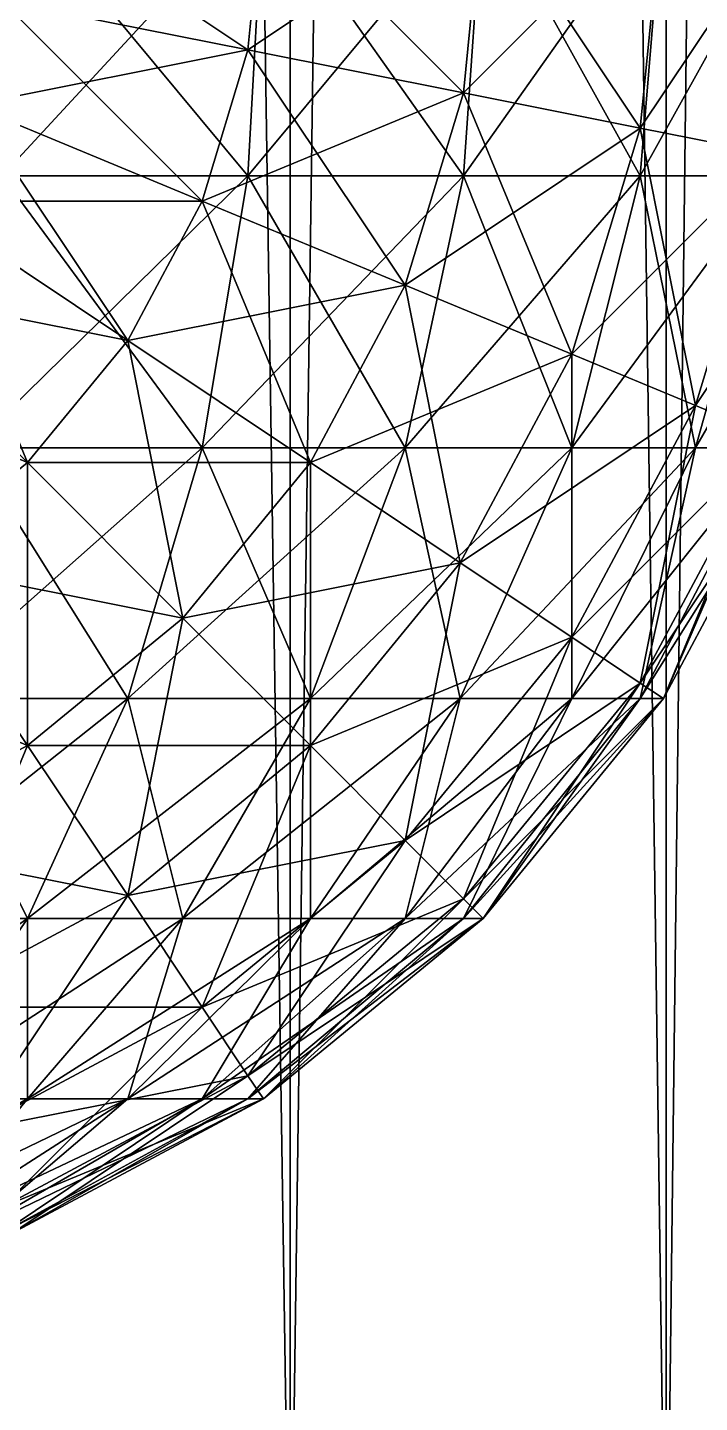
# Model space of a CAD drawing. Header units: millimetres. Extents: x -510 to 550, y -577 to 577.
# Drawn here: x 433.14 to 436.85, y -523.33 to -515.74 of the extents above; entities that cross this region are included whole.
import ezdxf

# ---------------------------------------------------------------- set-up
doc = ezdxf.new("R2010")
doc.units = ezdxf.units.MM
for name, color, linetype, true_color in [('front_right_fork_-1', 7, 'Continuous', 0x5c6b75), ('front_right_fork_top', 7, 'Continuous', 0x5c6b75), ('structure_right_front_axle', 7, 'Continuous', 0x5c6b75)]:
    doc.layers.add(name, color=color, linetype=linetype, true_color=true_color)

msp = doc.modelspace()

# ---------------------------------------------------------------- linework, layer by layer
at = {"layer": 'front_right_fork_-1', "true_color": 0x5c6b75}
for points in [[(433.0026, -515.5973, -287.391), (434.4446, -515, -286.6518), (434.3592, -515.8671, -286.6518)], [(434.3592, -515.8671, -138.3482), (433.0615, -515, -137.609), (433.0026, -515.5973, -137.609)], [(434.3592, -515.8671, -138.3482), (434.4446, -515, -138.3482), (433.0615, -515, -137.609)], [(434.3592, -515.8671, -286.6518), (434.4446, -515, -286.6518), (435.6569, -515, -285.6569)], [(434.3592, -515.8671, -286.6518), (435.6569, -515, -285.6569), (435.5482, -516.1036, -285.6569)], [(435.5482, -516.1036, -139.3431), (434.4446, -515, -138.3482), (434.3592, -515.8671, -138.3482)], [(435.5482, -516.1036, -139.3431), (435.6569, -515, -139.3431), (434.4446, -515, -138.3482)], [(435.5482, -516.1036, -285.6569), (435.6569, -515, -285.6569), (436.6518, -515, -284.4446)], [(435.5482, -516.1036, -285.6569), (436.6518, -515, -284.4446), (436.5239, -516.2977, -284.4446)], [(436.5239, -516.2977, -140.5554), (435.6569, -515, -139.3431), (435.5482, -516.1036, -139.3431)], [(436.5239, -516.2977, -140.5554), (436.6518, -515, -140.5554), (435.6569, -515, -139.3431)], [(436.5239, -516.2977, -284.4446), (436.6518, -515, -284.4446), (437.391, -515, -283.0615)], [(436.5239, -516.2977, -284.4446), (437.391, -515, -283.0615), (437.249, -516.4419, -283.0615)], [(437.249, -516.4419, -141.9385), (436.6518, -515, -140.5554), (436.5239, -516.2977, -140.5554)], [(437.249, -516.4419, -141.9385), (437.391, -515, -141.9385), (436.6518, -515, -140.5554)], [(432.8284, -516.1716, -287.391), (433.0026, -515.5973, -287.391), (434.3592, -515.8671, -286.6518)], [(434.1062, -516.7009, -138.3482), (433.0026, -515.5973, -137.609), (432.8284, -516.1716, -137.609)], [(434.1062, -516.7009, -138.3482), (434.3592, -515.8671, -138.3482), (433.0026, -515.5973, -137.609)], [(432.8284, -516.1716, -287.391), (434.3592, -515.8671, -286.6518), (434.1062, -516.7009, -286.6518)], [(434.1062, -516.7009, -286.6518), (434.3592, -515.8671, -286.6518), (435.5482, -516.1036, -285.6569)], [(435.2263, -517.1648, -139.3431), (434.3592, -515.8671, -138.3482), (434.1062, -516.7009, -138.3482)], [(435.2263, -517.1648, -139.3431), (435.5482, -516.1036, -139.3431), (434.3592, -515.8671, -138.3482)], [(434.1062, -516.7009, -286.6518), (435.5482, -516.1036, -285.6569), (435.2263, -517.1648, -285.6569)], [(435.2263, -517.1648, -285.6569), (435.5482, -516.1036, -285.6569), (436.5239, -516.2977, -284.4446)], [(436.1454, -517.5455, -140.5554), (435.5482, -516.1036, -139.3431), (435.2263, -517.1648, -139.3431)], [(436.1454, -517.5455, -140.5554), (436.5239, -516.2977, -140.5554), (435.5482, -516.1036, -139.3431)], [(432.5455, -516.7009, -287.391), (432.8284, -516.1716, -287.391), (434.1062, -516.7009, -286.6518)], [(433.6955, -517.4693, -138.3482), (432.8284, -516.1716, -137.609), (432.5455, -516.7009, -137.609)], [(433.6955, -517.4693, -138.3482), (434.1062, -516.7009, -138.3482), (432.8284, -516.1716, -137.609)], [(435.2263, -517.1648, -285.6569), (436.5239, -516.2977, -284.4446), (436.1454, -517.5455, -284.4446)], [(436.1454, -517.5455, -284.4446), (436.5239, -516.2977, -284.4446), (437.249, -516.4419, -283.0615)], [(436.8284, -517.8284, -141.9385), (436.5239, -516.2977, -140.5554), (436.1454, -517.5455, -140.5554)], [(436.8284, -517.8284, -141.9385), (437.249, -516.4419, -141.9385), (436.5239, -516.2977, -140.5554)], [(436.1454, -517.5455, -284.4446), (437.249, -516.4419, -283.0615), (436.8284, -517.8284, -283.0615)], [(436.8284, -517.8284, -283.0615), (437.249, -516.4419, -283.0615), (437.6955, -516.5307, -281.5607)], [(437.249, -518.0026, -143.4393), (437.249, -516.4419, -141.9385), (436.8284, -517.8284, -141.9385)], [(436.8284, -517.8284, -283.0615), (437.6955, -516.5307, -281.5607), (437.249, -518.0026, -281.5607)], [(432.1648, -517.1648, -287.391), (432.5455, -516.7009, -287.391), (433.6955, -517.4693, -286.6518)], [(433.1428, -518.1428, -138.3482), (432.5455, -516.7009, -137.609), (432.1648, -517.1648, -137.609)], [(432.5455, -516.7009, -287.391), (434.1062, -516.7009, -286.6518), (433.6955, -517.4693, -286.6518)], [(433.1428, -518.1428, -138.3482), (433.6955, -517.4693, -138.3482), (432.5455, -516.7009, -137.609)], [(433.6955, -517.4693, -286.6518), (434.1062, -516.7009, -286.6518), (435.2263, -517.1648, -285.6569)], [(434.7035, -518.1428, -139.3431), (434.1062, -516.7009, -138.3482), (433.6955, -517.4693, -138.3482)], [(434.7035, -518.1428, -139.3431), (435.2263, -517.1648, -139.3431), (434.1062, -516.7009, -138.3482)], [(431.7009, -517.5455, -287.391), (432.1648, -517.1648, -287.391), (433.1428, -518.1428, -286.6518)], [(432.1648, -517.1648, -287.391), (433.6955, -517.4693, -286.6518), (433.1428, -518.1428, -286.6518)], [(432.4693, -518.6955, -138.3482), (433.1428, -518.1428, -138.3482), (432.1648, -517.1648, -137.609)], [(433.6955, -517.4693, -286.6518), (435.2263, -517.1648, -285.6569), (434.7035, -518.1428, -285.6569)], [(434.7035, -518.1428, -285.6569), (435.2263, -517.1648, -285.6569), (436.1454, -517.5455, -284.4446)], [(435.5307, -518.6955, -140.5554), (435.2263, -517.1648, -139.3431), (434.7035, -518.1428, -139.3431)], [(435.5307, -518.6955, -140.5554), (436.1454, -517.5455, -140.5554), (435.2263, -517.1648, -139.3431)], [(433.1428, -518.1428, -286.6518), (433.6955, -517.4693, -286.6518), (434.7035, -518.1428, -285.6569)], [(434, -519, -139.3431), (433.6955, -517.4693, -138.3482), (433.1428, -518.1428, -138.3482)], [(434, -519, -139.3431), (434.7035, -518.1428, -139.3431), (433.6955, -517.4693, -138.3482)], [(431.7009, -517.5455, -287.391), (433.1428, -518.1428, -286.6518), (432.4693, -518.6955, -286.6518)], [(434.7035, -518.1428, -285.6569), (436.1454, -517.5455, -284.4446), (435.5307, -518.6955, -284.4446)], [(435.5307, -518.6955, -284.4446), (436.1454, -517.5455, -284.4446), (436.8284, -517.8284, -283.0615)], [(436.1454, -519.1062, -141.9385), (436.1454, -517.5455, -140.5554), (435.5307, -518.6955, -140.5554)], [(436.1454, -519.1062, -141.9385), (436.8284, -517.8284, -141.9385), (436.1454, -517.5455, -140.5554)], [(435.5307, -518.6955, -284.4446), (436.8284, -517.8284, -283.0615), (436.1454, -519.1062, -283.0615)], [(436.1454, -519.1062, -283.0615), (436.8284, -517.8284, -283.0615), (437.249, -518.0026, -281.5607)], [(436.5239, -519.3592, -143.4393), (436.8284, -517.8284, -141.9385), (436.1454, -519.1062, -141.9385)], [(436.5239, -519.3592, -143.4393), (437.249, -518.0026, -143.4393), (436.8284, -517.8284, -141.9385)], [(436.1454, -519.1062, -283.0615), (437.249, -518.0026, -281.5607), (436.5239, -519.3592, -281.5607)], [(436.5239, -519.3592, -281.5607), (437.249, -518.0026, -281.5607), (437.391, -518.0615, -280)], [(436.6518, -519.4446, -145), (437.249, -518.0026, -143.4393), (436.5239, -519.3592, -143.4393)], [(436.6518, -519.4446, -145), (437.391, -518.0615, -145), (437.249, -518.0026, -143.4393)], [(436.5239, -519.3592, -281.5607), (437.391, -518.0615, -280), (436.6518, -519.4446, -280)], [(436.6518, -519.4446, -280), (437.391, -518.0615, -280), (437.391, -518.0615, -145)], [(436.6518, -519.4446, -280), (437.391, -518.0615, -145), (436.6518, -519.4446, -145)], [(432.4693, -518.6955, -286.6518), (433.1428, -518.1428, -286.6518), (434, -519, -285.6569)], [(433.1428, -519.7035, -139.3431), (433.1428, -518.1428, -138.3482), (432.4693, -518.6955, -138.3482)], [(433.1428, -518.1428, -286.6518), (434.7035, -518.1428, -285.6569), (434, -519, -285.6569)], [(433.1428, -519.7035, -139.3431), (434, -519, -139.3431), (433.1428, -518.1428, -138.3482)], [(434, -519, -285.6569), (434.7035, -518.1428, -285.6569), (435.5307, -518.6955, -284.4446)], [(434.7035, -519.7035, -140.5554), (434.7035, -518.1428, -139.3431), (434, -519, -139.3431)], [(434.7035, -519.7035, -140.5554), (435.5307, -518.6955, -140.5554), (434.7035, -518.1428, -139.3431)], [(431.7009, -519.1062, -286.6518), (432.4693, -518.6955, -286.6518), (433.1428, -519.7035, -285.6569)], [(432.1648, -520.2263, -139.3431), (433.1428, -519.7035, -139.3431), (432.4693, -518.6955, -138.3482)], [(432.4693, -518.6955, -286.6518), (434, -519, -285.6569), (433.1428, -519.7035, -285.6569)], [(434, -519, -285.6569), (435.5307, -518.6955, -284.4446), (434.7035, -519.7035, -284.4446)], [(434.7035, -519.7035, -284.4446), (435.5307, -518.6955, -284.4446), (436.1454, -519.1062, -283.0615)], [(435.2263, -520.2263, -141.9385), (435.5307, -518.6955, -140.5554), (434.7035, -519.7035, -140.5554)], [(435.2263, -520.2263, -141.9385), (436.1454, -519.1062, -141.9385), (435.5307, -518.6955, -140.5554)], [(433.1428, -519.7035, -285.6569), (434, -519, -285.6569), (434.7035, -519.7035, -284.4446)], [(433.6955, -520.5307, -140.5554), (434, -519, -139.3431), (433.1428, -519.7035, -139.3431)], [(433.6955, -520.5307, -140.5554), (434.7035, -519.7035, -140.5554), (434, -519, -139.3431)], [(431.7009, -519.1062, -286.6518), (433.1428, -519.7035, -285.6569), (432.1648, -520.2263, -285.6569)], [(434.7035, -519.7035, -284.4446), (436.1454, -519.1062, -283.0615), (435.2263, -520.2263, -283.0615)], [(435.2263, -520.2263, -283.0615), (436.1454, -519.1062, -283.0615), (436.5239, -519.3592, -281.5607)], [(435.5482, -520.5482, -143.4393), (436.1454, -519.1062, -141.9385), (435.2263, -520.2263, -141.9385)], [(435.5482, -520.5482, -143.4393), (436.5239, -519.3592, -143.4393), (436.1454, -519.1062, -141.9385)], [(435.2263, -520.2263, -283.0615), (436.5239, -519.3592, -281.5607), (435.5482, -520.5482, -281.5607)], [(435.5482, -520.5482, -281.5607), (436.5239, -519.3592, -281.5607), (436.6518, -519.4446, -280)], [(435.6569, -520.6569, -145), (436.5239, -519.3592, -143.4393), (435.5482, -520.5482, -143.4393)], [(435.6569, -520.6569, -145), (436.6518, -519.4446, -145), (436.5239, -519.3592, -143.4393)], [(435.5482, -520.5482, -281.5607), (436.6518, -519.4446, -280), (435.6569, -520.6569, -280)], [(435.6569, -520.6569, -280), (436.6518, -519.4446, -280), (436.6518, -519.4446, -145)], [(435.6569, -520.6569, -280), (436.6518, -519.4446, -145), (435.6569, -520.6569, -145)], [(432.1648, -520.2263, -285.6569), (433.1428, -519.7035, -285.6569), (433.6955, -520.5307, -284.4446)], [(432.5455, -521.1454, -140.5554), (433.1428, -519.7035, -139.3431), (432.1648, -520.2263, -139.3431)], [(432.5455, -521.1454, -140.5554), (433.6955, -520.5307, -140.5554), (433.1428, -519.7035, -139.3431)], [(433.1428, -519.7035, -285.6569), (434.7035, -519.7035, -284.4446), (433.6955, -520.5307, -284.4446)], [(433.6955, -520.5307, -284.4446), (434.7035, -519.7035, -284.4446), (435.2263, -520.2263, -283.0615)], [(434.1062, -521.1454, -141.9385), (434.7035, -519.7035, -140.5554), (433.6955, -520.5307, -140.5554)], [(434.1062, -521.1454, -141.9385), (435.2263, -520.2263, -141.9385), (434.7035, -519.7035, -140.5554)], [(432.1648, -520.2263, -285.6569), (433.6955, -520.5307, -284.4446), (432.5455, -521.1454, -284.4446)], [(433.6955, -520.5307, -284.4446), (435.2263, -520.2263, -283.0615), (434.1062, -521.1454, -283.0615)], [(434.1062, -521.1454, -283.0615), (435.2263, -520.2263, -283.0615), (435.5482, -520.5482, -281.5607)], [(434.3592, -521.5239, -143.4393), (435.2263, -520.2263, -141.9385), (434.1062, -521.1454, -141.9385)], [(434.3592, -521.5239, -143.4393), (435.5482, -520.5482, -143.4393), (435.2263, -520.2263, -141.9385)], [(432.5455, -521.1454, -284.4446), (433.6955, -520.5307, -284.4446), (434.1062, -521.1454, -283.0615)], [(432.8284, -521.8284, -141.9385), (433.6955, -520.5307, -140.5554), (432.5455, -521.1454, -140.5554)], [(432.8284, -521.8284, -141.9385), (434.1062, -521.1454, -141.9385), (433.6955, -520.5307, -140.5554)], [(434.1062, -521.1454, -283.0615), (435.5482, -520.5482, -281.5607), (434.3592, -521.5239, -281.5607)], [(434.3592, -521.5239, -281.5607), (435.5482, -520.5482, -281.5607), (435.6569, -520.6569, -280)], [(434.4446, -521.6518, -145), (435.5482, -520.5482, -143.4393), (434.3592, -521.5239, -143.4393)], [(434.4446, -521.6518, -145), (435.6569, -520.6569, -145), (435.5482, -520.5482, -143.4393)], [(434.3592, -521.5239, -281.5607), (435.6569, -520.6569, -280), (434.4446, -521.6518, -280)], [(434.4446, -521.6518, -280), (435.6569, -520.6569, -280), (435.6569, -520.6569, -145)], [(434.4446, -521.6518, -280), (435.6569, -520.6569, -145), (434.4446, -521.6518, -145)], [(432.5455, -521.1454, -284.4446), (434.1062, -521.1454, -283.0615), (432.8284, -521.8284, -283.0615)], [(432.8284, -521.8284, -283.0615), (434.1062, -521.1454, -283.0615), (434.3592, -521.5239, -281.5607)], [(433.0026, -522.249, -143.4393), (434.1062, -521.1454, -141.9385), (432.8284, -521.8284, -141.9385)], [(433.0026, -522.249, -143.4393), (434.3592, -521.5239, -143.4393), (434.1062, -521.1454, -141.9385)], [(432.8284, -521.8284, -283.0615), (434.3592, -521.5239, -281.5607), (433.0026, -522.249, -281.5607)], [(433.0026, -522.249, -281.5607), (434.3592, -521.5239, -281.5607), (434.4446, -521.6518, -280)], [(433.0615, -522.391, -145), (434.3592, -521.5239, -143.4393), (433.0026, -522.249, -143.4393)], [(433.0615, -522.391, -145), (434.4446, -521.6518, -145), (434.3592, -521.5239, -143.4393)], [(433.0026, -522.249, -281.5607), (434.4446, -521.6518, -280), (433.0615, -522.391, -280)], [(433.0615, -522.391, -280), (434.4446, -521.6518, -280), (434.4446, -521.6518, -145)], [(433.0615, -522.391, -280), (434.4446, -521.6518, -145), (433.0615, -522.391, -145)]]:
    msp.add_3dface(points, dxfattribs=at)
at = {"layer": 'front_right_fork_top', "true_color": 0x5c6b75}
for points in [[(434.4446, -515, -138.3482), (433.0615, -515, -137.609), (433.0026, -516.5607, -137.751)], [(434.4446, -515, -138.3482), (433.0026, -516.5607, -137.751), (434.3592, -516.5607, -138.4761)], [(433.0615, -515, -152.391), (434.3592, -516.5607, -151.5239), (433.0026, -516.5607, -152.249)], [(433.0615, -515, -152.391), (434.4446, -515, -151.6518), (434.3592, -516.5607, -151.5239)], [(435.6569, -515, -139.3431), (434.4446, -515, -138.3482), (434.3592, -516.5607, -138.4761)], [(435.6569, -515, -139.3431), (434.3592, -516.5607, -138.4761), (435.5482, -516.5607, -139.4518)], [(434.4446, -515, -151.6518), (435.5482, -516.5607, -150.5482), (434.3592, -516.5607, -151.5239)], [(434.4446, -515, -151.6518), (435.6569, -515, -150.6569), (435.5482, -516.5607, -150.5482)], [(436.6518, -515, -140.5554), (435.6569, -515, -139.3431), (435.5482, -516.5607, -139.4518)], [(436.6518, -515, -140.5554), (435.5482, -516.5607, -139.4518), (436.5239, -516.5607, -140.6408)], [(435.6569, -515, -150.6569), (436.5239, -516.5607, -149.3592), (435.5482, -516.5607, -150.5482)], [(435.6569, -515, -150.6569), (436.6518, -515, -149.4446), (436.5239, -516.5607, -149.3592)], [(437.391, -515, -141.9385), (436.6518, -515, -140.5554), (436.5239, -516.5607, -140.6408)], [(437.391, -515, -141.9385), (436.5239, -516.5607, -140.6408), (437.249, -516.5607, -141.9974)], [(436.6518, -515, -149.4446), (437.249, -516.5607, -148.0026), (436.5239, -516.5607, -149.3592)], [(436.6518, -515, -149.4446), (437.391, -515, -148.0615), (437.249, -516.5607, -148.0026)], [(434.3592, -516.5607, -138.4761), (433.0026, -516.5607, -137.751), (432.8284, -518.0615, -138.1716)], [(434.3592, -516.5607, -138.4761), (432.8284, -518.0615, -138.1716), (434.1062, -518.0615, -138.8546)], [(433.0026, -516.5607, -152.249), (434.1062, -518.0615, -151.1454), (432.8284, -518.0615, -151.8284)], [(433.0026, -516.5607, -152.249), (434.3592, -516.5607, -151.5239), (434.1062, -518.0615, -151.1454)], [(435.5482, -516.5607, -139.4518), (434.3592, -516.5607, -138.4761), (434.1062, -518.0615, -138.8546)], [(435.5482, -516.5607, -139.4518), (434.1062, -518.0615, -138.8546), (435.2263, -518.0615, -139.7737)], [(434.3592, -516.5607, -151.5239), (435.2263, -518.0615, -150.2263), (434.1062, -518.0615, -151.1454)], [(434.3592, -516.5607, -151.5239), (435.5482, -516.5607, -150.5482), (435.2263, -518.0615, -150.2263)], [(436.5239, -516.5607, -140.6408), (435.5482, -516.5607, -139.4518), (435.2263, -518.0615, -139.7737)], [(436.5239, -516.5607, -140.6408), (435.2263, -518.0615, -139.7737), (436.1454, -518.0615, -140.8938)], [(435.5482, -516.5607, -150.5482), (436.1454, -518.0615, -149.1062), (435.2263, -518.0615, -150.2263)], [(435.5482, -516.5607, -150.5482), (436.5239, -516.5607, -149.3592), (436.1454, -518.0615, -149.1062)], [(437.249, -516.5607, -141.9974), (436.5239, -516.5607, -140.6408), (436.1454, -518.0615, -140.8938)], [(437.249, -516.5607, -141.9974), (436.1454, -518.0615, -140.8938), (436.8284, -518.0615, -142.1716)], [(436.5239, -516.5607, -149.3592), (436.8284, -518.0615, -147.8284), (436.1454, -518.0615, -149.1062)], [(436.5239, -516.5607, -149.3592), (437.249, -516.5607, -148.0026), (436.8284, -518.0615, -147.8284)], [(437.6955, -516.5607, -143.4693), (437.249, -516.5607, -141.9974), (436.8284, -518.0615, -142.1716)], [(437.6955, -516.5607, -143.4693), (436.8284, -518.0615, -142.1716), (437.249, -518.0615, -143.5581)], [(437.249, -516.5607, -148.0026), (437.249, -518.0615, -146.4419), (436.8284, -518.0615, -147.8284)], [(434.1062, -518.0615, -138.8546), (432.8284, -518.0615, -138.1716), (432.5455, -519.4446, -138.8546)], [(434.1062, -518.0615, -138.8546), (432.5455, -519.4446, -138.8546), (433.6955, -519.4446, -139.4693)], [(432.8284, -518.0615, -151.8284), (433.6955, -519.4446, -150.5307), (432.5455, -519.4446, -151.1454)], [(432.8284, -518.0615, -151.8284), (434.1062, -518.0615, -151.1454), (433.6955, -519.4446, -150.5307)], [(435.2263, -518.0615, -139.7737), (434.1062, -518.0615, -138.8546), (433.6955, -519.4446, -139.4693)], [(435.2263, -518.0615, -139.7737), (433.6955, -519.4446, -139.4693), (434.7035, -519.4446, -140.2965)], [(434.1062, -518.0615, -151.1454), (434.7035, -519.4446, -149.7035), (433.6955, -519.4446, -150.5307)], [(434.1062, -518.0615, -151.1454), (435.2263, -518.0615, -150.2263), (434.7035, -519.4446, -149.7035)], [(436.1454, -518.0615, -140.8938), (435.2263, -518.0615, -139.7737), (434.7035, -519.4446, -140.2965)], [(436.1454, -518.0615, -140.8938), (434.7035, -519.4446, -140.2965), (435.5307, -519.4446, -141.3045)], [(435.2263, -518.0615, -150.2263), (435.5307, -519.4446, -148.6955), (434.7035, -519.4446, -149.7035)], [(435.2263, -518.0615, -150.2263), (436.1454, -518.0615, -149.1062), (435.5307, -519.4446, -148.6955)], [(436.8284, -518.0615, -142.1716), (436.1454, -518.0615, -140.8938), (435.5307, -519.4446, -141.3045)], [(436.8284, -518.0615, -142.1716), (435.5307, -519.4446, -141.3045), (436.1454, -519.4446, -142.4545)], [(436.1454, -518.0615, -149.1062), (436.1454, -519.4446, -147.5455), (435.5307, -519.4446, -148.6955)], [(437.249, -518.0615, -143.5581), (436.8284, -518.0615, -142.1716), (436.1454, -519.4446, -142.4545)], [(437.249, -518.0615, -143.5581), (436.1454, -519.4446, -142.4545), (436.5239, -519.4446, -143.7023)], [(436.1454, -518.0615, -149.1062), (436.8284, -518.0615, -147.8284), (436.1454, -519.4446, -147.5455)], [(436.8284, -518.0615, -147.8284), (436.5239, -519.4446, -146.2977), (436.1454, -519.4446, -147.5455)], [(437.391, -518.0615, -145), (437.249, -518.0615, -143.5581), (436.5239, -519.4446, -143.7023)], [(437.391, -518.0615, -145), (436.5239, -519.4446, -143.7023), (436.6518, -519.4446, -145)], [(436.8284, -518.0615, -147.8284), (437.249, -518.0615, -146.4419), (436.5239, -519.4446, -146.2977)], [(437.249, -518.0615, -146.4419), (436.6518, -519.4446, -145), (436.5239, -519.4446, -146.2977)], [(437.249, -518.0615, -146.4419), (437.391, -518.0615, -145), (436.6518, -519.4446, -145)], [(433.6955, -519.4446, -139.4693), (432.5455, -519.4446, -138.8546), (432.1648, -520.6569, -139.7737)], [(433.6955, -519.4446, -139.4693), (432.1648, -520.6569, -139.7737), (433.1428, -520.6569, -140.2965)], [(432.5455, -519.4446, -151.1454), (433.1428, -520.6569, -149.7035), (432.1648, -520.6569, -150.2263)], [(432.5455, -519.4446, -151.1454), (433.6955, -519.4446, -150.5307), (433.1428, -520.6569, -149.7035)], [(434.7035, -519.4446, -140.2965), (433.6955, -519.4446, -139.4693), (433.1428, -520.6569, -140.2965)], [(434.7035, -519.4446, -140.2965), (433.1428, -520.6569, -140.2965), (434, -520.6569, -141)], [(433.6955, -519.4446, -150.5307), (434, -520.6569, -149), (433.1428, -520.6569, -149.7035)], [(433.6955, -519.4446, -150.5307), (434.7035, -519.4446, -149.7035), (434, -520.6569, -149)], [(435.5307, -519.4446, -141.3045), (434.7035, -519.4446, -140.2965), (434, -520.6569, -141)], [(435.5307, -519.4446, -141.3045), (434, -520.6569, -141), (434.7035, -520.6569, -141.8572)], [(434.7035, -519.4446, -149.7035), (434.7035, -520.6569, -148.1428), (434, -520.6569, -149)], [(436.1454, -519.4446, -142.4545), (435.5307, -519.4446, -141.3045), (434.7035, -520.6569, -141.8572)], [(436.1454, -519.4446, -142.4545), (434.7035, -520.6569, -141.8572), (435.2263, -520.6569, -142.8352)], [(434.7035, -519.4446, -149.7035), (435.5307, -519.4446, -148.6955), (434.7035, -520.6569, -148.1428)], [(435.5307, -519.4446, -148.6955), (435.2263, -520.6569, -147.1648), (434.7035, -520.6569, -148.1428)], [(436.5239, -519.4446, -143.7023), (436.1454, -519.4446, -142.4545), (435.2263, -520.6569, -142.8352)], [(436.5239, -519.4446, -143.7023), (435.2263, -520.6569, -142.8352), (435.5482, -520.6569, -143.8964)], [(435.5307, -519.4446, -148.6955), (436.1454, -519.4446, -147.5455), (435.2263, -520.6569, -147.1648)], [(436.1454, -519.4446, -147.5455), (435.5482, -520.6569, -146.1036), (435.2263, -520.6569, -147.1648)], [(436.6518, -519.4446, -145), (436.5239, -519.4446, -143.7023), (435.5482, -520.6569, -143.8964)], [(436.6518, -519.4446, -145), (435.5482, -520.6569, -143.8964), (435.6569, -520.6569, -145)], [(436.1454, -519.4446, -147.5455), (436.5239, -519.4446, -146.2977), (435.5482, -520.6569, -146.1036)], [(436.5239, -519.4446, -146.2977), (435.6569, -520.6569, -145), (435.5482, -520.6569, -146.1036)], [(436.5239, -519.4446, -146.2977), (436.6518, -519.4446, -145), (435.6569, -520.6569, -145)], [(433.1428, -520.6569, -140.2965), (432.1648, -520.6569, -139.7737), (431.7009, -521.6518, -140.8938)], [(433.1428, -520.6569, -140.2965), (431.7009, -521.6518, -140.8938), (432.4693, -521.6518, -141.3045)], [(432.1648, -520.6569, -150.2263), (433.1428, -520.6569, -149.7035), (432.4693, -521.6518, -148.6955)], [(434, -520.6569, -141), (433.1428, -520.6569, -140.2965), (432.4693, -521.6518, -141.3045)], [(434, -520.6569, -141), (432.4693, -521.6518, -141.3045), (433.1428, -521.6518, -141.8572)], [(433.1428, -520.6569, -149.7035), (433.1428, -521.6518, -148.1428), (432.4693, -521.6518, -148.6955)], [(434.7035, -520.6569, -141.8572), (434, -520.6569, -141), (433.1428, -521.6518, -141.8572)], [(434.7035, -520.6569, -141.8572), (433.1428, -521.6518, -141.8572), (433.6955, -521.6518, -142.5307)], [(433.1428, -520.6569, -149.7035), (434, -520.6569, -149), (433.1428, -521.6518, -148.1428)], [(434, -520.6569, -149), (433.6955, -521.6518, -147.4693), (433.1428, -521.6518, -148.1428)], [(435.2263, -520.6569, -142.8352), (434.7035, -520.6569, -141.8572), (433.6955, -521.6518, -142.5307)], [(435.2263, -520.6569, -142.8352), (433.6955, -521.6518, -142.5307), (434.1062, -521.6518, -143.2991)], [(434, -520.6569, -149), (434.7035, -520.6569, -148.1428), (433.6955, -521.6518, -147.4693)], [(434.7035, -520.6569, -148.1428), (434.1062, -521.6518, -146.7009), (433.6955, -521.6518, -147.4693)], [(435.5482, -520.6569, -143.8964), (435.2263, -520.6569, -142.8352), (434.1062, -521.6518, -143.2991)], [(435.5482, -520.6569, -143.8964), (434.1062, -521.6518, -143.2991), (434.3592, -521.6518, -144.1329)], [(434.7035, -520.6569, -148.1428), (435.2263, -520.6569, -147.1648), (434.1062, -521.6518, -146.7009)], [(435.2263, -520.6569, -147.1648), (434.3592, -521.6518, -145.8671), (434.1062, -521.6518, -146.7009)], [(435.6569, -520.6569, -145), (435.5482, -520.6569, -143.8964), (434.3592, -521.6518, -144.1329)], [(435.6569, -520.6569, -145), (434.3592, -521.6518, -144.1329), (434.4446, -521.6518, -145)], [(435.2263, -520.6569, -147.1648), (435.5482, -520.6569, -146.1036), (434.3592, -521.6518, -145.8671)], [(435.5482, -520.6569, -146.1036), (434.4446, -521.6518, -145), (434.3592, -521.6518, -145.8671)], [(435.5482, -520.6569, -146.1036), (435.6569, -520.6569, -145), (434.4446, -521.6518, -145)], [(433.1428, -521.6518, -141.8572), (432.4693, -521.6518, -141.3045), (431.7009, -522.391, -142.4545)], [(433.1428, -521.6518, -141.8572), (431.7009, -522.391, -142.4545), (432.1648, -522.391, -142.8352)], [(433.6955, -521.6518, -142.5307), (433.1428, -521.6518, -141.8572), (432.1648, -522.391, -142.8352)], [(433.6955, -521.6518, -142.5307), (432.1648, -522.391, -142.8352), (432.5455, -522.391, -143.2991)], [(432.4693, -521.6518, -148.6955), (433.1428, -521.6518, -148.1428), (432.1648, -522.391, -147.1648)], [(433.1428, -521.6518, -148.1428), (432.5455, -522.391, -146.7009), (432.1648, -522.391, -147.1648)], [(434.1062, -521.6518, -143.2991), (433.6955, -521.6518, -142.5307), (432.5455, -522.391, -143.2991)], [(434.1062, -521.6518, -143.2991), (432.5455, -522.391, -143.2991), (432.8284, -522.391, -143.8284)], [(433.1428, -521.6518, -148.1428), (433.6955, -521.6518, -147.4693), (432.5455, -522.391, -146.7009)], [(433.6955, -521.6518, -147.4693), (432.8284, -522.391, -146.1716), (432.5455, -522.391, -146.7009)], [(434.3592, -521.6518, -144.1329), (434.1062, -521.6518, -143.2991), (432.8284, -522.391, -143.8284)], [(434.3592, -521.6518, -144.1329), (432.8284, -522.391, -143.8284), (433.0026, -522.391, -144.4027)], [(433.6955, -521.6518, -147.4693), (434.1062, -521.6518, -146.7009), (432.8284, -522.391, -146.1716)], [(434.1062, -521.6518, -146.7009), (433.0026, -522.391, -145.5973), (432.8284, -522.391, -146.1716)], [(434.4446, -521.6518, -145), (434.3592, -521.6518, -144.1329), (433.0026, -522.391, -144.4027)], [(434.4446, -521.6518, -145), (433.0026, -522.391, -144.4027), (433.0615, -522.391, -145)], [(434.1062, -521.6518, -146.7009), (434.3592, -521.6518, -145.8671), (433.0026, -522.391, -145.5973)], [(434.3592, -521.6518, -145.8671), (433.0615, -522.391, -145), (433.0026, -522.391, -145.5973)], [(434.3592, -521.6518, -145.8671), (434.4446, -521.6518, -145), (433.0615, -522.391, -145)]]:
    msp.add_3dface(points, dxfattribs=at)
at = {"layer": 'structure_right_front_axle', "true_color": 0x5c6b75}
for points in [[(434.5922, -375, -268.9134), (432.3411, -375, -268.2306), (432.3411, -525, -268.2306)], [(434.5922, -375, -268.9134), (432.3411, -525, -268.2306), (434.5922, -525, -268.9134)], [(432.3411, -375, -291.7694), (434.5922, -375, -291.0866), (434.5922, -525, -291.0866)], [(432.3411, -375, -291.7694), (434.5922, -525, -291.0866), (432.3411, -525, -291.7694)], [(436.6668, -375, -270.0224), (434.5922, -375, -268.9134), (434.5922, -525, -268.9134)], [(436.6668, -375, -270.0224), (434.5922, -525, -268.9134), (436.6668, -525, -270.0224)], [(434.5922, -375, -291.0866), (436.6668, -375, -289.9776), (436.6668, -525, -289.9776)], [(434.5922, -375, -291.0866), (436.6668, -525, -289.9776), (434.5922, -525, -291.0866)], [(438.4853, -375, -271.5147), (436.6668, -375, -270.0224), (436.6668, -525, -270.0224)], [(438.4853, -375, -271.5147), (436.6668, -525, -270.0224), (438.4853, -525, -271.5147)], [(436.6668, -375, -289.9776), (438.4853, -375, -288.4853), (438.4853, -525, -288.4853)], [(436.6668, -375, -289.9776), (438.4853, -525, -288.4853), (436.6668, -525, -289.9776)]]:
    msp.add_3dface(points, dxfattribs=at)

doc.saveas('drawing.dxf')
